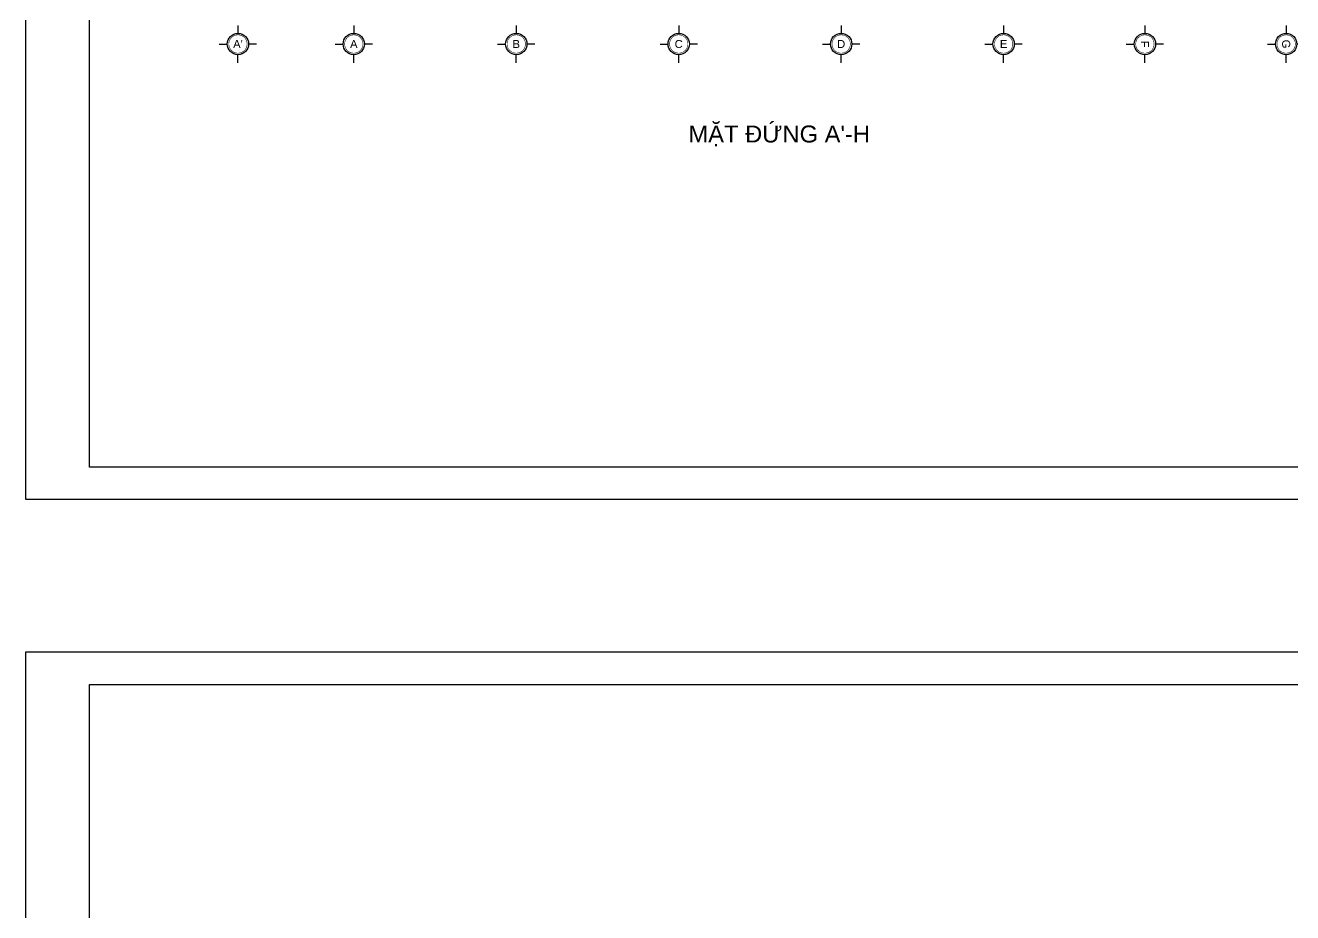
# Model space of a CAD drawing. Header units: millimetres. Extents: x 886808 to 1650903, y -1008069 to 230892.
# Drawn here: x 1007896 to 1052751, y -393494 to -362080 of the extents above; entities that cross this region are included whole.
import ezdxf
from ezdxf.enums import TextEntityAlignment as Align

# ---------------------------------------------------------------- set-up
doc = ezdxf.new("R2010")
doc.units = ezdxf.units.MM
doc.linetypes.add('CENTER2', pattern=[28.575, 19.05, -3.175, 3.175, -3.175])
doc.linetypes.add('CONTINOUS', pattern=[0])
doc.layers.get('0').update_dxf_attribs({"lineweight": 0})
for name, color, linetype, lineweight in [('A-Wall', 113, 'Continuous', 30), ('net truc', 250, 'CENTER2', 5), ('Q - TEN PHONG', 7, 'Continuous', 18), ('Text', 250, 'Continuous', 25)]:
    doc.layers.add(name, color=color, linetype=linetype, lineweight=lineweight)
doc.styles.add('Arial', font='arial.ttf', dxfattribs={"height": 253.361452})
doc.styles.add('DAT', font='')
doc.styles.get('DAT').set_extended_font_data('VNI-Helve')

# ---------------------------------------------------------------- blocks, each defined once
blk = doc.blocks.new('*U91')
at = {"transparency": 33554636}
for p, q in [((0, 7), (0, 4)), ((-7, 0), (-4, 0)), ((0, -7), (0, -4)), ((7, 0), (4, 0))]:
    blk.add_line(p, q, dxfattribs=at)
blk.add_circle((0, 0), 4, dxfattribs=at)
at = {"layer": 'net truc', "color": 4, "linetype": 'CONTINOUS', "ltscale": 0.08, "transparency": 33554636, "const_width": 0.208}
blk.add_lwpolyline([(3.43, -0.02, 0.414214), (0.02, 3.43, 2.414214), (3.43, -0.02, 0.24166)], format="xyb", dxfattribs=at)
at = {"color": 7, "transparency": 33554636, "style": 'Arial', "flags": 8}
blk.add_attdef('DETAIL#', text='', height=3, dxfattribs=at).set_placement((0, 0), align=Align.MIDDLE_CENTER)
blk = doc.blocks.new('*U900')
for p, q in [((0, 7), (0, 4)), ((-7, 0), (-4, 0)), ((0, -7), (0, -4)), ((7, 0), (4, 0))]:
    blk.add_line(p, q)
blk.add_circle((0, 0), 4)
at = {"layer": 'net truc', "color": 4, "linetype": 'CONTINOUS', "ltscale": 0.08, "const_width": 0.208}
blk.add_lwpolyline([(3.43, -0.02, 0.414214), (0.02, 3.43, 2.414214), (3.43, -0.02, 0.24166)], format="xyb", dxfattribs=at)
at = {"color": 7, "style": 'Arial', "flags": 8}
blk.add_attdef('DETAIL#', text='', height=3, dxfattribs=at).set_placement((0, 0), align=Align.MIDDLE_CENTER)

msp = doc.modelspace()

# ---------------------------------------------------------------- linework, layer by layer
at = {"layer": 'A-Wall', "linetype": 'Continuous', "transparency": 33554636}
for p, q in [((1010166.2, -377725), (1010166.2, -332639.1)), ((1073729.1, -377725), (1010166.2, -377725)), ((1010166.2, -385411.5), (1073729.1, -385411.5)), ((1010166.2, -430497.4), (1010166.2, -385411.5))]:
    msp.add_line(p, q, dxfattribs=at)
at = {"layer": 'Defpoints', "transparency": 33554636}
for points in [[(1007896.1, -378860), (1074864.1, -378860), (1074864.1, -331504.1), (1007896.1, -331504.1)], [(1007896.1, -431632.4), (1074864.1, -431632.4), (1074864.1, -384276.5), (1007896.1, -384276.5)]]:
    msp.add_lwpolyline(points, close=True, dxfattribs=at)

# ---------------------------------------------------------------- block references
at = {"layer": 'Text', "transparency": 33554636, "xscale": 94.41941626506186, "yscale": 94.41941626506186, "zscale": 94.41941626506186}
for p, values in [((1015421.8, -362740.6), {'DETAIL#': "A'"}), ((1019521.8, -362740.6), {'DETAIL#': 'A'}), ((1025271.8, -362740.6), {'DETAIL#': 'B'}), ((1031021.8, -362740.6), {'DETAIL#': 'C'}), ((1036771.8, -362740.6), {'DETAIL#': 'D'}), ((1042521.8, -362740.6), {'DETAIL#': 'E'})]:
    msp.add_blockref('*U900', p, dxfattribs=at).add_auto_attribs(values)
at = {"layer": 'Text', "transparency": 33554636, "xscale": 94.41941626506186, "yscale": 94.41941626506186, "zscale": 94.41941626506186, "rotation": 270}
msp.add_blockref('*U900', (1047521.8, -362740.6), dxfattribs=at).add_auto_attribs({'DETAIL#': 'F'})
at = {"layer": 'Text', "transparency": 33554636}
ref = msp.add_blockref('*U91', (1052521.8, -362740.6), dxfattribs=dict(at, xscale=94.41941626506186, yscale=94.41941626506186, zscale=94.41941626506186, rotation=270))
ref.add_attrib('DETAIL#', 'G', dxfattribs={"layer": '0', "color": 7, "height": 283.3, "rotation": 270, "style": 'Arial', "flags": 8}).set_placement((1052521.8, -362740.6), align=Align.MIDDLE_CENTER)

# ---------------------------------------------------------------- texts
at = {"layer": 'Q - TEN PHONG', "transparency": 33554636, "insert": (1034578.9, -365626.1), "char_height": 601.002, "width": 15887.146, "attachment_point": 2, "style": 'DAT'}
msp.add_mtext("{\\fArial|b0|i0|c0|p34;MẶT ĐỨNG A'-H}", dxfattribs=at)

doc.saveas('drawing.dxf')
